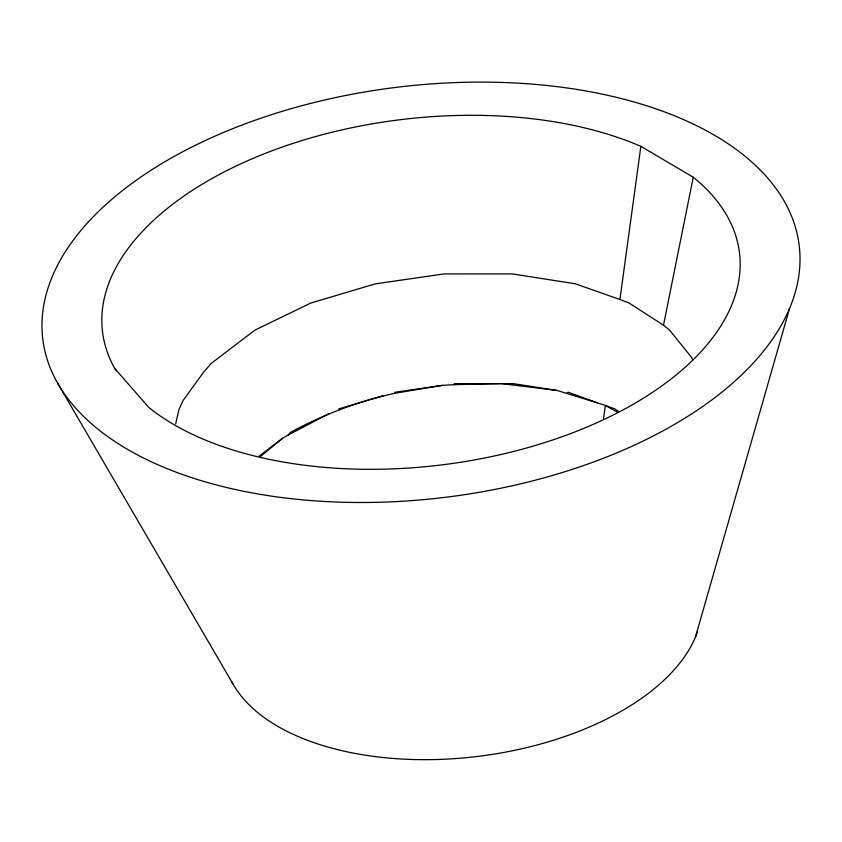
<?xml version="1.0" encoding="UTF-8"?>
<svg xmlns="http://www.w3.org/2000/svg" width="842" height="842" viewBox="0 0 842 842"><rect width="100%" height="100%" fill="white"/><g stroke="black" fill="none" stroke-linecap="round" stroke-linejoin="round"><path stroke-width="1.26" d="M442.292 385.373L395.235 393.203L394.73 392.288L442.292 385.373L454.206 384.668L454.301 383.668L513.441 383.647L557.162 390.467L603.282 404.707L614.639 408.812L618.807 411.633M603.567 418.463L605.345 405.444L617.323 412.127M692.629 359.702L691.577 357.397L669.474 329.99L663.496 325.201L628.921 302.92L619.912 299.499L640.867 146.34A320.918 173.841 -7.1 0 0 254.421 157.801A320.918 173.841 -7.1 0 0 114.901 368.649L116.228 370.912M663.496 325.201L693.261 177.23L640.867 146.34M175.662 423.958L178.957 409.454L183.198 400.339L203.838 371.859L211.353 363.334L254.863 330.148L310.782 303.046L375.29 283.87L443.987 273.934L512.199 273.903L575.286 283.796L619.912 299.499M695.408 637.205L789.491 308.614M258.81 456.438L282.628 438.208L288.217 435.009L290.322 432.409C323.286 414.632 358.608 401.108 395.235 393.203M260.536 456.448L282.628 438.208M566.929 393.119L568.129 392.225L597.199 402.76M288.217 435.009L328.969 413.632M383.426 395.614L338.8 408.907L339.863 409.665M454.206 384.668L501.548 383.615L557.162 390.467M114.901 368.649L148.739 407.381A320.918 173.841 -7.1 0 0 587.579 426.799A320.918 173.841 -7.1 0 0 693.261 177.23M57.509 382.963L233.108 684.157M697.397 632.1A240.686 130.384 -7.1 0 1 471.088 757.179A240.686 130.384 -7.1 0 1 231.845 681.852M239.917 490.507A381.089 206.437 -7.1 0 0 799.9 253.821A381.089 206.437 -7.1 0 0 223.183 132.583A381.089 206.437 -7.1 0 0 239.917 490.507"/></g></svg>
